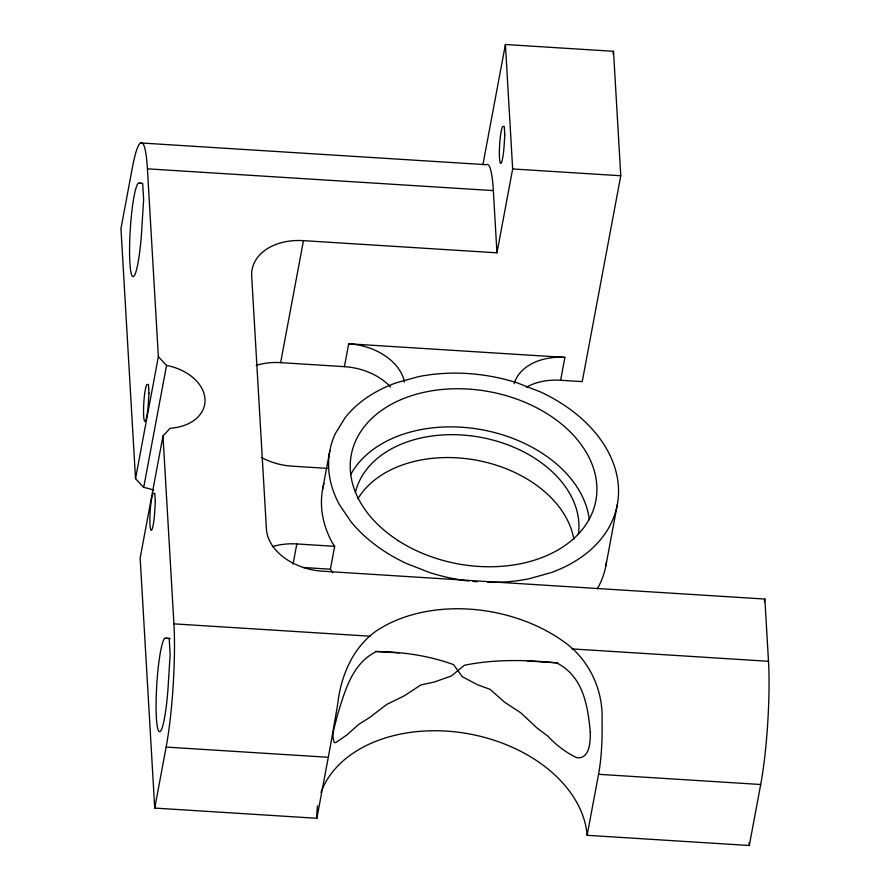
<?xml version="1.0" encoding="UTF-8"?>
<svg xmlns="http://www.w3.org/2000/svg" width="890" height="890" viewBox="0 0 890 890"><rect width="100%" height="100%" fill="white"/><g stroke="black" fill="none" stroke-linecap="round" stroke-linejoin="round"><path stroke-width="1.33" d="M135.525 478.675L158.364 356.668L147.417 168.833A87.309 10.669 -86.4 0 0 132.376 167.598L120.951 228.596L135.525 478.675L143.702 487.42A44.745 31.473 10.6 0 1 153.681 490.156M143.702 487.42L166.541 365.423L158.364 356.668M166.541 365.423A44.745 31.473 10.6 0 1 204.989 399.132A44.745 31.473 10.6 0 1 170.201 428.235L162.981 436.011L140.153 558.008L154.727 808.076L316.873 818.288L328.288 757.29A86.764 1.669 -80.5 0 0 337.755 703.701C340.926 675.888 352.696 647.775 376.103 631.088A136.437 95.964 10.6 0 1 565.673 643.014C589.759 660.814 603.264 690.618 602.074 720.344A86.764 19.313 87.5 0 1 598.547 774.311L587.133 835.298L749.291 845.5L760.705 784.502A87.309 10.669 -86.4 0 0 768.493 661.281L764.866 599.048L322.725 571.224A54.568 38.381 10.6 0 1 266.41 528.927L251.681 276.134A54.568 38.381 10.6 0 1 303.468 240.645L496.965 252.827L512.662 168.955L505.409 44.5L613.51 51.309L620.764 175.753L582.238 381.632L560.622 380.264A54.568 38.381 10.6 0 0 526.402 387.183M154.727 808.076L166.141 747.077A87.309 10.669 -86.4 0 0 173.928 623.857L162.981 436.011M256.22 365.378A54.568 38.381 10.6 0 1 280.628 362.642L303.468 240.645M293.032 564.138L296.815 543.946L334.673 546.338L330.39 569.211L332.726 572.648M390.599 387.028A54.568 38.381 10.6 0 0 344.408 366.658L348.691 343.785L564.894 357.391L560.622 380.264M322.714 488.799L329.856 450.674M482.903 164.772L505.409 44.5M612.999 54.034L613.51 51.309M605.856 565.829L617.271 504.83M764.354 601.762L764.866 599.048M140.553 142.945L486.485 164.717A87.309 10.669 -86.4 0 1 493.338 190.605L496.965 252.827M512.662 168.955L620.764 175.753M147.417 168.833L493.338 190.605M139.441 183.207L142.689 183.474L143.635 199.605L141.955 226.205A46.925 5.729 -86.4 0 1 133.2 276.656A46.925 5.729 -86.4 0 1 130.374 227.996A46.925 5.729 -86.4 0 1 139.441 183.207L142.211 183.385M280.628 362.642L344.408 366.658M327.442 468.385L292.276 466.171A54.568 38.381 10.6 0 1 261.438 457.493M303.345 567.509L330.39 569.211M173.928 623.857L370.418 636.228M572.003 648.91L768.493 661.281M165.963 638.241L169.211 638.508L170.146 654.628L168.466 681.239A46.925 5.729 -86.4 0 1 159.722 731.68A46.925 5.729 -86.4 0 1 156.885 683.031A46.925 5.729 -86.4 0 1 165.963 638.241L170.124 638.497M375.491 651.424L399.087 652.915M527.403 660.992L557.93 662.905M166.141 747.077L328.288 757.29M598.547 774.3L760.705 784.502M334.673 546.338L332.382 542.956A146.238 102.862 10.6 0 1 323.949 483.426M749.124 842.73L749.291 845.5M348.691 343.785A54.568 38.381 10.6 0 1 404.483 381.988M272.396 546.683A54.568 38.381 10.6 0 1 296.815 543.946M355.422 492.393A113.497 79.833 10.6 0 1 481.312 437.435A113.497 79.833 10.6 0 1 578.378 534.401M357.925 498.712A113.497 79.833 10.6 0 1 477.029 460.319A113.497 79.833 10.6 0 1 573.85 539.396M514.175 383.579A54.568 38.381 10.6 0 1 564.894 357.391M316.873 818.288A136.437 95.964 10.6 0 1 317.563 805.828M320.934 792.512A136.437 95.964 10.6 0 1 464.847 733.171A136.437 95.964 10.6 0 1 587.133 835.298M350.593 474.782A124.411 87.509 10.6 0 1 482.736 429.903A124.411 87.509 10.6 0 1 589.325 519.76M606.513 561.746A146.238 102.862 10.6 0 1 597.346 588.779M487.598 582.327A146.238 102.862 10.6 0 0 528.816 578.812L551.255 572.57A146.238 102.862 10.6 0 0 540.731 392.045L517.402 382.923A146.238 102.862 10.6 0 0 418.311 376.693L395.872 382.934A146.238 102.862 10.6 0 0 345.075 417.744L335.363 433.541A146.238 102.862 10.6 0 0 339.524 504.83L351.149 521.974A146.238 102.862 10.6 0 0 406.396 563.459L429.725 572.582A146.238 102.862 10.6 0 0 468.986 581.025M476.984 581.793A146.238 102.862 10.6 0 1 472.991 581.448M590.248 731.747C590.471 740.892 590.081 759.126 576.954 757.768C565.873 752.617 556.028 744.919 547.673 735.974L537.271 728.22L520.728 712.779L504.53 702.177L490.079 689.338L477.385 684.699L462.233 676.656L453.522 664.596C428.735 655.607 402.77 651.847 376.37 651.547C351.684 663.617 344.808 691.719 337.199 715.816C335.708 724.349 330.769 734.061 334.284 742.516L335.741 742.594L346.989 734.918L358.637 724.393L369.45 717.652L386.839 704.357L404.194 695.858L420.825 684.977L434.353 681.996L451.386 675.977L464.358 665.275C494.784 659.067 525.779 659.768 556.606 662.883C583.006 676.222 587.767 705.102 590.248 731.747M148.964 393.046L148.441 401.468A18.556 2.27 -86.4 0 1 144.981 421.404A18.556 2.27 -86.4 0 1 143.857 402.169A18.556 2.27 -86.4 0 1 147.451 384.469L148.474 384.547L148.964 393.046M155.316 501.938L154.782 510.359A18.556 2.27 -86.4 0 1 151.322 530.307A18.556 2.27 -86.4 0 1 150.199 511.071A18.556 2.27 -86.4 0 1 153.792 493.36L154.816 493.438L155.316 501.938M504.786 135.002L504.252 143.423A18.556 2.27 -86.4 0 1 500.803 163.359A18.556 2.27 -86.4 0 1 499.679 144.124A18.556 2.27 -86.4 0 1 503.262 126.425L504.296 126.502L504.786 135.002M398.308 540.697A124.411 87.509 10.6 0 0 595.822 500.792A124.411 87.509 10.6 0 0 426.555 391.778A124.411 87.509 10.6 0 0 398.308 540.697"/></g></svg>
